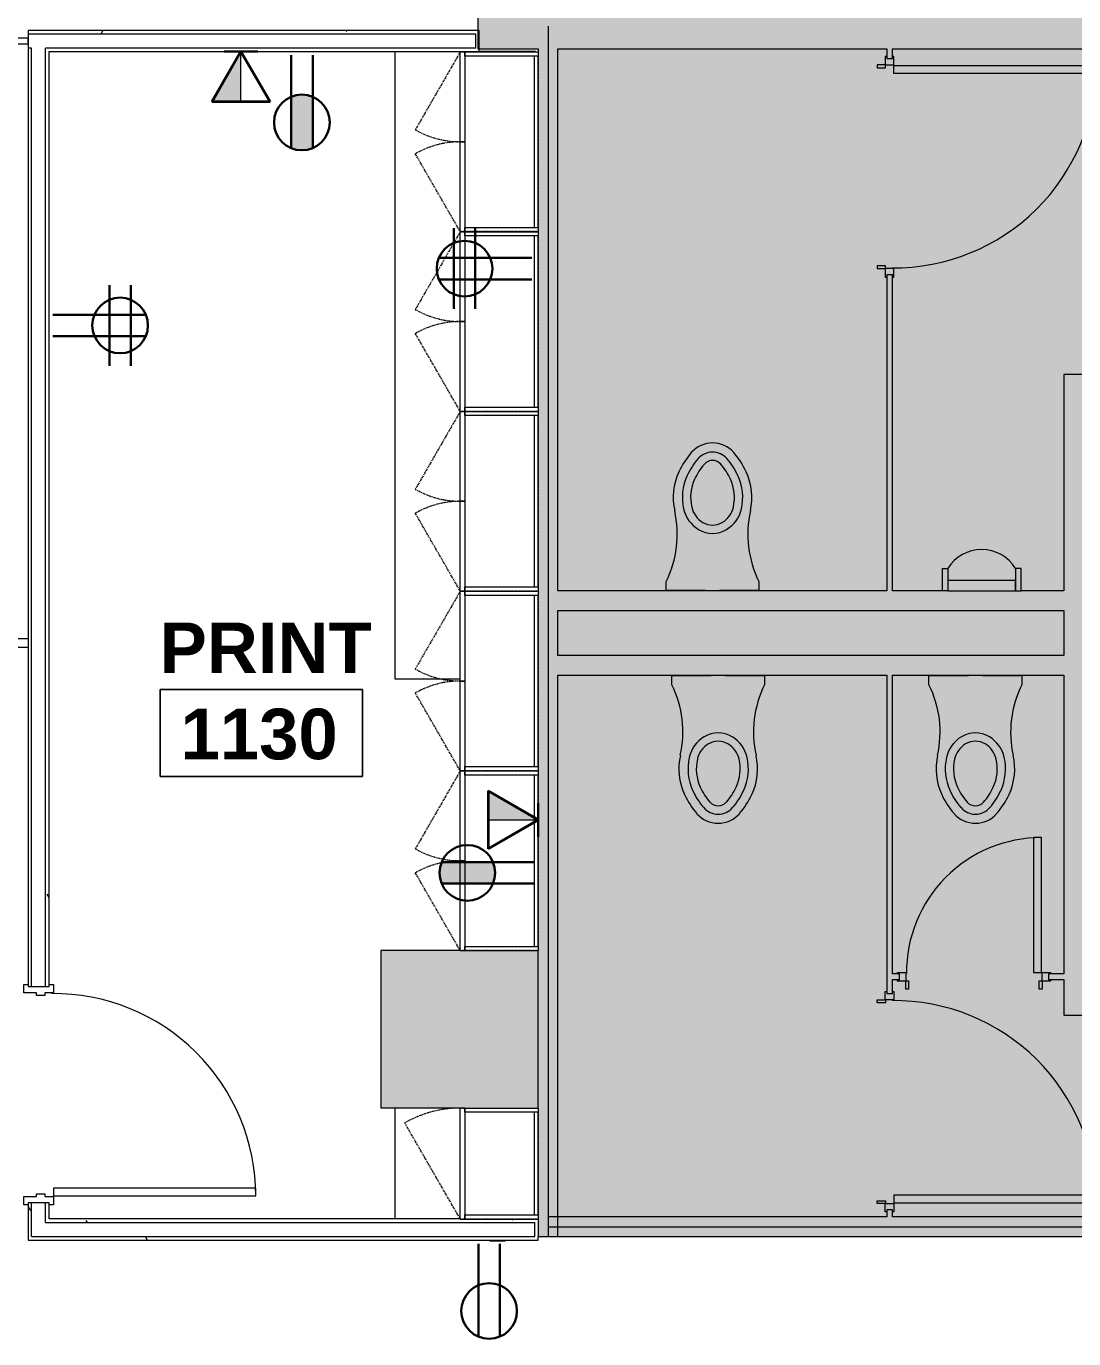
# Model space of a CAD drawing. Header units: inches. Extents: x 6664 to 8129, y 209 to 1287.
# Drawn here: x 7325.4 to 7511.7, y 905.3 to 1138.9 of the extents above; entities that cross this region are included whole.
import ezdxf

# ---------------------------------------------------------------- set-up
doc = ezdxf.new("R2010")
doc.units = ezdxf.units.IN
doc.header["$MEASUREMENT"] = 0
doc.linetypes.add('Dash', pattern=[0.25, 0.125, -0.125])
doc.linetypes.add('Hidden', pattern=[0.28125, 0.1875, -0.09375])
for name, color, linetype, lineweight in [('A-ANNO-NOTE', 131, 'Continuous', 30), ('A-AREA-IDEN', 2, 'Continuous', 9), ('A-DETL-GENF', 92, 'Continuous', 9), ('A-DETL-THIN', 151, 'Continuous', 9), ('A-DOOR', 31, 'Continuous', 13), ('A-GLAZ-CURT', 52, 'Continuous', 9), ('A-WALL', 113, 'Continuous', 13), ('A-WALL-PATT', 111, 'Continuous', 13), ('E-ELEC-FIXT', 91, 'Continuous', 9), ('I-WALL', 2, 'Continuous', 9), ('P-SANR-FIXT', 6, 'Continuous', 13), ('Q-CASE', 31, 'Continuous', 9), ('Q-CASE-HDLN', 31, 'Dash', 9), ('S-COLS', 52, 'Continuous', 13)]:
    doc.layers.add(name, color=color, linetype=linetype, lineweight=lineweight)
doc.styles.add('Swis721 Lt BT_B', font='', dxfattribs={"height": 9})
doc.styles.get('Swis721 Lt BT_B').set_extended_font_data('Swis721 Lt BT', bold=True)
pattern_1 = [(0, (0, 0), (30.72, 7.68), [1.267, -21.773, 1.267, -21.773, -122.88]), (0, (0, 0), (30.72, 7.68), [-46.08, 1.267, -44.813, 1.267, -21.773, -53.76]), (0, (0, 0), (30.72, 7.68), [-115.2, 1.267, -14.093, 1.267, -37.133]), (120, (11.52, 3.84), (-22.011075, 22.7643004), [1.267, -21.773, 1.267, -21.773, -122.88]), (120, (11.52, 3.84), (-22.011075, 22.7643004), [-46.08, 1.267, -44.813, 1.267, -21.773, -53.76]), (120, (11.52, 3.84), (-22.011075, 22.7643004), [-115.2, 1.267, -14.093, 1.267, -37.133]), (240, (15.36, 19.2), (-8.708925, -30.4443004), [1.267, -21.773, 1.267, -21.773, -122.88]), (240, (15.36, 19.2), (-8.708925, -30.4443004), [-46.08, 1.267, -44.813, 1.267, -21.773, -53.76]), (240, (15.36, 19.2), (-8.708925, -30.4443004), [-115.2, 1.267, -14.093, 1.267, -37.133])]

# ---------------------------------------------------------------- blocks, each defined once
blk = doc.blocks.new('Door - Single - Solid Door - wood-V2-11th FLOOR POWER _ SIGNAL')
at = {"layer": 'A-DOOR', "lineweight": 9}
for p, q in [((-15.63, 2.54), (-14.13, 2.54)), ((-15.63, 1.79), (-15.63, 2.54)), ((-14.13, 2.54), (-14.13, 0.29)), ((22.12, 2.54), (23.62, 2.54)), ((22.12, 0.29), (22.12, 2.54)), ((23.62, 2.54), (23.62, 1.79)), ((-14.13, 0.29), (-13.63, 0.29)), ((-13.63, 0.29), (-13.63, -1.21)), ((21.62, 0.29), (22.12, 0.29)), ((21.62, -1.21), (21.62, 0.29)), ((-15.63, -2.71), (-15.63, -1.96)), ((-14.13, -1.21), (-14.13, -2.71)), ((-13.63, -1.21), (-14.13, -1.21)), ((22.12, -1.21), (21.62, -1.21)), ((22.12, -2.71), (22.12, -1.21)), ((23.62, -1.96), (23.62, -2.71)), ((-14.13, -2.71), (-15.63, -2.71)), ((23.62, -2.71), (22.12, -2.71))]:
    blk.add_line(p, q, dxfattribs=at)
at = {"layer": 'A-DOOR'}
for p, q in [((-12.63, -2.71), (-14.01, -2.71)), ((-14.01, -2.71), (-14.01, -38.71)), ((-12.63, -38.71), (-12.63, -2.71)), ((-14.01, -38.71), (-12.63, -38.71))]:
    blk.add_line(p, q, dxfattribs=at)
at = {"layer": 'A-DOOR', "lineweight": 9}
blk.add_arc((-14.01, -2.71), 36, 270, 0.5, dxfattribs=at)
blk = doc.blocks.new('C-Counter Top - ADJ HEIGHT-7697602-11th FLOOR POWER _ SIGNAL')
at = {"layer": 'Q-CASE'}
for p, q in [((-47.2, 0), (-47.26, 0)), ((-47.26, 0), (-47.26, -0.75)), ((-47.26, -0.75), (-47.26, -10)), ((-47.26, -0.75), (-47.2, -0.75)), ((64.36, -25), (64.36, -13.37)), ((-47.26, -25), (64.36, -25))]:
    blk.add_line(p, q, dxfattribs=at)
blk = doc.blocks.new('C-Counter Top - ADJ HEIGHT-7698143-11th FLOOR POWER _ SIGNAL')
at = {"layer": 'Q-CASE'}
blk.add_line((-47.26, -25), (-27.51, -25), dxfattribs=at)
blk = doc.blocks.new('Concrete-Rectangular-Column - 28 x 28-V68-11th FLOOR POWER _ SIGNAL')
at = {"layer": 'S-COLS', "lineweight": 9}
blk.add_hatch(color=7, dxfattribs=at).paths.add_polyline_path([(0.91, -14), (14, -14), (14, 14), (-14, 14), (-14, -14), (0.12, -14)], flags=0)
at = {"layer": 'S-COLS', "color": 8, "lineweight": 20}
for p, q in [((0.12, 14), (-14, 14)), ((-14, 14), (-14, -14)), ((14, -14), (14, 14)), ((-14, -14), (0.12, -14))]:
    blk.add_line(p, q, dxfattribs=at)
blk = doc.blocks.new('P-Toilet-Wall-3D - Wall Mount-7751484-11th FLOOR POWER _ SIGNAL')
at = {"layer": 'P-SANR-FIXT', "lineweight": 9}
for p, q in [((7439.24, 1038.42), (7439.24, 1040.05)), ((7455.74, 1040.05), (7455.74, 1038.42)), ((7446.24, 1038.42), (7439.24, 1038.42)), ((7446.24, 1038.36), (7446.24, 1038.42)), ((7455.74, 1038.42), (7448.74, 1038.42)), ((7448.74, 1038.42), (7448.74, 1038.36))]:
    blk.add_line(p, q, dxfattribs=at)
for centre, radius, start, end in [((7454.3, 1053.68), 14.09, 138.704, 155.296), ((7447.49, 1059.67), 5.03, 41.296, 138.704), ((7447.49, 1059.67), 3.4, 41.296, 138.704), ((7440.68, 1053.68), 14.09, 24.704, 41.296), ((7454.3, 1053.68), 12.47, 138.704, 155.296), ((7454.3, 1053.68), 11, 138.704, 155.296), ((7447.49, 1059.67), 1.93, 41.296, 138.704), ((7440.68, 1053.68), 11, 24.704, 41.296), ((7440.68, 1053.68), 12.47, 24.704, 41.296), ((7451.42, 1055.01), 10.93, 155.296, 192.704), ((7451.42, 1055.01), 9.3, 155.296, 192.704), ((7451.42, 1055.01), 7.83, 155.296, 192.704), ((7443.55, 1055.01), 7.83, 347.296, 24.704), ((7443.55, 1055.01), 9.3, 347.296, 24.704), ((7443.55, 1055.01), 10.93, 347.296, 24.704), ((7422.39, 1048.46), 18.83, 333.4615, 12.704), ((7447.92, 1054.22), 5.71, 192.704, 239.296), ((7447.92, 1054.22), 4.24, 192.704, 239.296), ((7447.06, 1054.22), 4.24, 300.704, 347.296), ((7447.06, 1054.22), 5.71, 300.704, 347.296), ((7472.59, 1048.46), 18.83, 167.296, 206.5385), ((7447.49, 1053.49), 4.87, 239.296, 300.704), ((7447.49, 1053.49), 3.4, 239.296, 300.704)]:
    blk.add_arc(centre, radius, start, end, dxfattribs=at)
blk = doc.blocks.new('P-Urinal-Wall-3D - P-Urinal-Wall-3D-7738463-11th FLOOR POWER _ SIGNAL')
at = {"layer": 'P-SANR-FIXT', "lineweight": 9}
for p, q in [((-11.29, 1.75), (-11.29, 5.75)), ((-11.29, 5.75), (-10.29, 5.75)), ((-10.29, 5.75), (-10.29, 1.75)), ((2.73, 5.75), (1.71, 5.75)), ((1.71, 5.75), (1.71, 1.75)), ((2.73, 1.75), (2.73, 5.75)), ((1.71, 3.6), (-10.29, 3.6)), ((-10.29, 3.6), (-10.29, 1.75)), ((1.71, 1.75), (1.71, 3.6)), ((-10.29, 1.75), (-11.29, 1.75)), ((-10.29, 1.75), (1.71, 1.75)), ((1.71, 1.75), (2.73, 1.75))]:
    blk.add_line(p, q, dxfattribs=at)
blk.add_arc((-4.29, 2.14), 7, 31.0027, 148.9973, dxfattribs=at)
blk = doc.blocks.new('Door - Single - Solid Door-7752015-11th FLOOR POWER _ SIGNAL')
at = {"layer": 'A-DOOR'}
h = blk.add_hatch(color=250, dxfattribs=at)
h.paths.add_polyline_path([(-15.63, 0.68), (-15.63, 0.41), (-15.26, 0.41), (-15.26, -0.59), (-15.63, -0.59), (-15.63, -0.86), (-14.13, -0.86), (-14.13, 0.64), (-13.63, 0.64), (-13.63, 2.14), (-14.13, 2.14), (-14.13, 0.68), (-15.26, 0.68)], flags=0)
h.paths.add_polyline_path([(21.62, 0.64), (22.12, 0.64), (22.12, -0.86), (23.62, -0.86), (23.62, -0.59), (23.24, -0.59), (23.24, 0.41), (23.62, 0.41), (23.62, 0.68), (22.12, 0.68), (22.12, 2.14), (21.62, 2.14), (21.62, 1.06)], flags=0)
at = {"layer": 'A-DOOR', "color": 8, "lineweight": 20}
for p, q in [((-15.63, 0.68), (-14.13, 0.68)), ((-15.63, 0.41), (-15.63, 0.68)), ((-14.13, 2.14), (-13.63, 2.14)), ((-14.13, 0.68), (-14.13, 2.14)), ((-14.13, 0.64), (-14.13, -0.86)), ((-13.63, 0.64), (-14.13, 0.64)), ((-13.63, 2.14), (-13.63, 0.64)), ((21.62, 2.14), (22.12, 2.14)), ((21.62, 0.64), (21.62, 2.14)), ((22.12, 0.64), (21.62, 0.64)), ((22.12, 2.14), (22.12, 0.68)), ((22.12, 0.68), (23.62, 0.68)), ((22.12, -0.86), (22.12, 0.64)), ((23.62, 0.68), (23.62, 0.41)), ((-15.63, -0.86), (-15.63, -0.59)), ((-14.13, -0.86), (-15.63, -0.86)), ((-12.63, -0.86), (-14.01, -0.86)), ((-14.01, -0.86), (-14.01, -36.86)), ((-12.63, -36.86), (-12.63, -0.86)), ((23.62, -0.86), (22.12, -0.86)), ((23.62, -0.59), (23.62, -0.86)), ((-14.01, -36.86), (-12.63, -36.86))]:
    blk.add_line(p, q, dxfattribs=at)
at = {"layer": 'A-DOOR', "lineweight": 9}
blk.add_arc((-14.01, -0.86), 36, 270, 0.5, dxfattribs=at)
blk = doc.blocks.new('Door - Single - Solid Door-7752073-11th FLOOR POWER _ SIGNAL')
at = {"layer": 'A-DOOR'}
h = blk.add_hatch(color=250, dxfattribs=at)
h.paths.add_polyline_path([(23.62, 0.59), (23.62, 0.86), (22.12, 0.86), (22.12, -0.64), (21.62, -0.64), (21.62, -2.14), (22.12, -2.14), (22.12, -0.68), (23.62, -0.64), (23.62, -0.41), (23.24, -0.41), (23.24, 0.59)], flags=0)
h.paths.add_polyline_path([(-13.63, -2.14), (-13.63, -0.64), (-14.13, -0.64), (-14.13, 0.86), (-15.63, 0.86), (-15.63, 0.59), (-15.26, 0.59), (-15.26, -0.41), (-15.63, -0.41), (-15.63, -0.68), (-14.13, -0.68), (-14.13, -2.14)], flags=0)
at = {"layer": 'A-DOOR', "color": 8, "lineweight": 20}
for p, q in [((-14.01, 36.86), (-12.63, 36.86)), ((-14.01, 0.86), (-14.01, 36.86)), ((-12.63, 36.86), (-12.63, 0.86)), ((-15.63, 0.86), (-15.63, 0.59)), ((-14.13, 0.86), (-15.63, 0.86)), ((-14.13, -0.64), (-14.13, 0.86)), ((-12.63, 0.86), (-14.01, 0.86)), ((23.62, 0.86), (22.12, 0.86)), ((22.12, 0.86), (22.12, -0.64)), ((23.62, 0.59), (23.62, 0.86)), ((-15.63, -0.41), (-15.63, -0.68)), ((-15.63, -0.68), (-14.13, -0.68)), ((-13.63, -0.64), (-14.13, -0.64)), ((-14.13, -0.68), (-14.13, -2.14)), ((-14.13, -2.14), (-13.63, -2.14)), ((-13.63, -2.14), (-13.63, -0.64)), ((22.12, -0.64), (21.62, -0.64)), ((21.62, -0.64), (21.62, -2.14)), ((21.62, -2.14), (22.12, -2.14)), ((22.12, -2.14), (22.12, -0.68)), ((22.12, -0.68), (23.62, -0.68)), ((23.62, -0.68), (23.62, -0.41))]:
    blk.add_line(p, q, dxfattribs=at)
at = {"layer": 'A-DOOR', "lineweight": 9}
blk.add_arc((-14.01, 0.86), 36, 359.5, 90, dxfattribs=at)
blk = doc.blocks.new('Door - Single - Solid Door 3-7752174-11th FLOOR POWER _ SIGNAL')
at = {"layer": 'A-DOOR'}
h = blk.add_hatch(color=250, dxfattribs=at)
h.paths.add_polyline_path([(16.12, 2.14), (15.62, 2.14), (15.62, 0.64), (16.12, 0.64), (16.12, -0.86), (17.62, -0.86), (17.62, -0.59), (17.24, -0.59), (17.24, 0.41), (17.62, 0.41), (17.62, 0.68), (16.12, 0.68)], flags=0)
h.paths.add_polyline_path([(-8.01, 2.14), (-8.13, 2.14), (-8.13, 0.68), (-9.63, 0.64), (-9.63, 0.41), (-9.26, 0.41), (-9.26, -0.59), (-9.63, -0.59), (-9.63, -0.86), (-8.13, -0.86), (-8.13, 0.64), (-7.63, 0.64), (-7.63, 2.14)], flags=0)
at = {"layer": 'A-DOOR', "color": 8, "lineweight": 20}
for p, q in [((-9.63, 0.68), (-8.13, 0.68)), ((-9.63, 0.41), (-9.63, 0.68)), ((-8.13, 2.14), (-7.63, 2.14)), ((-8.13, 0.68), (-8.13, 2.14)), ((-8.13, 0.64), (-8.13, -0.86)), ((-7.63, 0.64), (-8.13, 0.64)), ((-7.63, 2.14), (-7.63, 0.64)), ((15.62, 2.14), (16.12, 2.14)), ((15.62, 0.64), (15.62, 2.14)), ((16.12, 0.64), (15.62, 0.64)), ((16.12, 2.14), (16.12, 0.68)), ((16.12, 0.68), (17.62, 0.68)), ((16.12, -0.86), (16.12, 0.64)), ((17.62, 0.68), (17.62, 0.41)), ((-9.63, -0.86), (-9.63, -0.59)), ((-8.13, -0.86), (-9.63, -0.86)), ((-6.63, -0.86), (-8.01, -0.86)), ((-8.01, -0.86), (-8.01, -24.86)), ((-6.63, -24.86), (-6.63, -0.86)), ((17.62, -0.86), (16.12, -0.86)), ((17.62, -0.59), (17.62, -0.86)), ((-8.01, -24.86), (-6.63, -24.86))]:
    blk.add_line(p, q, dxfattribs=at)
at = {"layer": 'A-DOOR', "lineweight": 9}
blk.add_arc((-8.01, -0.86), 24, 270, 0.5, dxfattribs=at)
blk = doc.blocks.new('System Panel - Glazed-8042996-11th FLOOR POWER _ SIGNAL')
at = {"layer": 'A-GLAZ-CURT', "lineweight": 13}
for p, q in [((10.81, 0.5), (-10.81, 0.5)), ((-10.81, 0.5), (-10.81, -0.5)), ((10.81, -0.5), (10.81, 0.5)), ((-10.81, -0.5), (10.81, -0.5))]:
    blk.add_line(p, q, dxfattribs=at)
blk = doc.blocks.new('PS - Power Device _Wall Base_ - Duplex-4862727-11th FLOOR POWER _ SIGNAL')
at = {"layer": 'E-ELEC-FIXT'}
for p, q in [((6812.58, 631.16), (6812.58, 630.97)), ((6815.33, 630.97), (6812.58, 630.97)), ((6815.33, 630.97), (6815.33, 631.16))]:
    blk.add_line(p, q, dxfattribs=at)
blk = doc.blocks.new('PS - Junction Box _Wall Base_1 - AV Box 2-V129-11th FLOOR POWER _ SIGNAL')
at = {"layer": 'E-ELEC-FIXT'}
for p, q in [((7323.43, 1027.73), (7323.43, 1030.48)), ((7323.61, 1030.48), (7323.43, 1030.48)), ((7323.61, 1030.48), (7323.61, 1027.73)), ((7323.43, 1027.73), (7323.61, 1027.73)), ((7325.74, 1029.86), (7323.61, 1029.86)), ((7323.61, 1028.36), (7325.74, 1028.36))]:
    blk.add_line(p, q, dxfattribs=at)
blk = doc.blocks.new('CW Cupbd Ohead1 - 37_h x 13 7_8_d - 2 Doors - 1 Shelf-8532028-11th FLOOR POWER _ SIGNAL')
at = {"layer": 'Q-CASE'}
for p, q in [((2, -2.36), (2.75, -2.36)), ((2, -15.45), (2, -2.36)), ((2.75, -2.36), (2.75, -15.45)), ((33.23, -2.36), (2.75, -2.36)), ((2.75, -3.11), (33.23, -3.11)), ((33.23, -2.36), (33.98, -2.36)), ((33.23, -15.45), (33.23, -2.36)), ((33.98, -15.45), (33.98, -2.36)), ((2, -15.45), (17.99, -15.45)), ((2, -15.45), (2, -16.24)), ((2.75, -15.45), (2, -15.45)), ((17.99, -16.24), (2, -16.24)), ((17.99, -16.24), (17.99, -15.45)), ((17.99, -15.45), (33.98, -15.45)), ((17.99, -15.45), (17.99, -16.24)), ((33.98, -16.24), (17.99, -16.24)), ((33.98, -15.45), (33.23, -15.45)), ((33.98, -16.24), (33.98, -15.45))]:
    blk.add_line(p, q, dxfattribs=at)
at = {"layer": 'Q-CASE', "linetype": 'Hidden'}
for p, q in [((2, -16.24), (15.85, -24.23)), ((33.98, -16.24), (20.13, -24.23))]:
    blk.add_line(p, q, dxfattribs=at)
for centre, start, end in [((2, -16.24), 330, 0.5), ((33.98, -16.24), 179.5, 210)]:
    blk.add_arc(centre, 15.99, start, end, dxfattribs=at)
at = {"layer": 'Q-CASE-HDLN'}
for p, q in [((2, -16.24), (2, -2.36)), ((2, -2.36), (33.98, -2.36)), ((33.98, -2.36), (33.98, -16.24)), ((33.98, -16.24), (2, -16.24))]:
    blk.add_line(p, q, dxfattribs=at)
blk = doc.blocks.new('CW Cupbd Ohead1 - 37_h x 13 7_8_d - 1 Door - 1 Shelf-8532192-11th FLOOR POWER _ SIGNAL')
at = {"layer": 'Q-CASE'}
for p, q in [((2, -2.36), (2.75, -2.36)), ((2, -15.45), (2, -2.36)), ((2.75, -2.36), (2.75, -15.45)), ((21, -2.36), (2.75, -2.36)), ((2.75, -3.11), (21, -3.11)), ((21, -2.36), (21.75, -2.36)), ((21, -15.45), (21, -2.36)), ((21.75, -15.45), (21.75, -2.36)), ((2, -15.45), (21.75, -15.45)), ((2, -15.45), (2, -16.24)), ((2.75, -15.45), (2, -15.45)), ((21.75, -16.24), (2, -16.24)), ((21.75, -15.45), (21, -15.45)), ((21.75, -16.24), (21.75, -15.45))]:
    blk.add_line(p, q, dxfattribs=at)
at = {"layer": 'Q-CASE', "linetype": 'Hidden'}
blk.add_line((21.75, -16.24), (4.64, -26.11), dxfattribs=at)
blk.add_arc((21.75, -16.24), 19.75, 179.5, 210, dxfattribs=at)
at = {"layer": 'Q-CASE-HDLN'}
for p, q in [((2, -16.24), (2, -2.36)), ((2, -2.36), (21.75, -2.36)), ((21.75, -2.36), (21.75, -16.24)), ((21.75, -16.24), (2, -16.24))]:
    blk.add_line(p, q, dxfattribs=at)
blk = doc.blocks.new('Room Tag - Room Name and Number-3379422-11th FLOOR POWER _ SIGNAL')
at = {"layer": 'A-AREA-IDEN'}
for p, q in [((-0.1881, -0.1636), (-0.1881, -0.0018)), ((-0.1881, -0.0018), (0.1869, -0.0018)), ((0.1869, -0.0018), (-0.1881, -0.0018)), ((-0.1881, -0.0018), (-0.1881, -0.1636)), ((0.1869, -0.0018), (0.1869, -0.1636)), ((0.1869, -0.1636), (0.1869, -0.0018)), ((0.1869, -0.1636), (-0.1881, -0.1636)), ((-0.1881, -0.1636), (0.1869, -0.1636))]:
    blk.add_line(p, q, dxfattribs=at)

msp = doc.modelspace()

# ---------------------------------------------------------------- hatches: boundary and pattern name
at = {"layer": 'A-ANNO-NOTE', "lineweight": 9}
for points in [[(7363.57, 1125.49), (7363.57, 1134.43), (7358.42, 1125.49)], [(7372.52, 1117.24), (7374.73, 1126.69), (7374.64, 1126.69)], [(7372.52, 1117.24), (7374.83, 1126.68), (7374.73, 1126.69)], [(7372.52, 1117.24), (7374.64, 1126.69), (7374.54, 1126.69)], [(7372.52, 1117.24), (7374.54, 1126.69), (7374.44, 1126.69)], [(7372.52, 1117.24), (7374.34, 1126.69), (7374.24, 1126.69)], [(7372.52, 1117.24), (7374.14, 1126.69), (7374.05, 1126.68)], [(7372.52, 1117.24), (7374.24, 1126.69), (7374.14, 1126.69)], [(7372.52, 1117.24), (7374.44, 1126.69), (7374.34, 1126.69)], [(7372.52, 1117.24), (7374.93, 1126.67), (7374.83, 1126.68)], [(7372.52, 1117.24), (7374.05, 1126.68), (7373.95, 1126.67)], [(7372.52, 1117.24), (7375.03, 1126.66), (7374.93, 1126.67)], [(7372.52, 1117.24), (7373.95, 1126.67), (7373.85, 1126.66)], [(7372.52, 1117.24), (7375.13, 1126.65), (7375.03, 1126.66)], [(7372.52, 1117.24), (7373.85, 1126.66), (7373.75, 1126.65)], [(7372.52, 1117.24), (7375.22, 1126.63), (7375.13, 1126.65)], [(7372.52, 1117.24), (7373.75, 1126.65), (7373.66, 1126.63)], [(7372.52, 1117.24), (7375.32, 1126.61), (7375.22, 1126.63)], [(7372.52, 1117.24), (7373.66, 1126.63), (7373.56, 1126.61)], [(7372.52, 1117.24), (7375.42, 1126.6), (7375.32, 1126.61)], [(7372.52, 1117.24), (7373.56, 1126.61), (7373.46, 1126.6)], [(7372.52, 1117.24), (7375.51, 1126.58), (7375.42, 1126.6)], [(7372.52, 1117.24), (7373.46, 1126.6), (7373.37, 1126.58)], [(7372.52, 1117.24), (7375.61, 1126.55), (7375.51, 1126.58)], [(7372.52, 1117.24), (7373.37, 1126.58), (7373.27, 1126.55)], [(7372.52, 1117.24), (7375.7, 1126.53), (7375.61, 1126.55)], [(7372.52, 1117.24), (7373.27, 1126.55), (7373.18, 1126.53)], [(7372.52, 1117.24), (7375.8, 1126.5), (7375.7, 1126.53)], [(7372.52, 1117.24), (7373.18, 1126.53), (7373.08, 1126.5)], [(7372.52, 1117.24), (7375.89, 1126.48), (7375.8, 1126.5)], [(7372.52, 1117.24), (7373.08, 1126.5), (7372.99, 1126.48)], [(7372.52, 1117.24), (7375.99, 1126.45), (7375.89, 1126.48)], [(7372.52, 1117.24), (7372.99, 1126.48), (7372.89, 1126.45)], [(7372.52, 1117.24), (7376.08, 1126.41), (7375.99, 1126.45)], [(7372.52, 1117.24), (7372.89, 1126.45), (7372.8, 1126.41)], [(7372.52, 1117.24), (7376.17, 1126.38), (7376.08, 1126.41)], [(7372.52, 1117.24), (7372.8, 1126.41), (7372.71, 1126.38)], [(7372.52, 1117.24), (7376.27, 1126.35), (7376.17, 1126.38)], [(7372.52, 1117.24), (7372.71, 1126.38), (7372.61, 1126.35)], [(7372.52, 1117.24), (7376.36, 1126.31), (7376.27, 1126.35)], [(7372.52, 1117.24), (7372.61, 1126.35), (7372.52, 1126.31)], [(7376.36, 1117.22), (7376.36, 1126.31), (7372.52, 1117.24)], [(7375.8, 1117), (7376.36, 1117.22), (7372.52, 1117.24)], [(7375.8, 1117), (7372.52, 1117.24), (7373.08, 1117.02)], [(7373.46, 1116.91), (7375.8, 1117), (7373.08, 1117.02)], [(7375.42, 1116.9), (7375.71, 1116.98), (7373.46, 1116.91)], [(7374.64, 1116.8), (7375.42, 1116.9), (7373.46, 1116.91)], [(7374.34, 1116.8), (7374.64, 1116.8), (7373.46, 1116.91)], [(7374.64, 1116.8), (7374.83, 1116.82), (7375.42, 1116.9)], [(7416.56, 997.65), (7407.62, 1002.81), (7407.62, 997.65)], [(7399.01, 987.32), (7398.95, 988.6), (7398.93, 988.01)], [(7398.95, 988.6), (7399.29, 989.94), (7399.07, 989.28)], [(7399.01, 987.32), (7399.29, 989.94), (7398.95, 988.6)], [(7399.2, 986.65), (7399.29, 989.94), (7399.01, 987.32)], [(7399.35, 986.29), (7399.29, 989.94), (7399.23, 986.56)], [(7399.35, 986.29), (7399.37, 990.12), (7399.29, 989.94)], [(7408.44, 986.29), (7399.37, 990.12), (7399.35, 986.29)], [(7408.57, 986.66), (7408.6, 986.75), (7399.37, 990.12)], [(7408.66, 986.94), (7408.68, 987.03), (7399.37, 990.12)], [(7408.63, 986.84), (7408.66, 986.94), (7399.37, 990.12)], [(7408.6, 986.75), (7408.63, 986.84), (7399.37, 990.12)], [(7408.54, 986.56), (7408.57, 986.66), (7399.37, 990.12)], [(7408.51, 986.47), (7408.54, 986.56), (7399.37, 990.12)], [(7408.47, 986.38), (7408.51, 986.47), (7399.37, 990.12)], [(7408.44, 986.29), (7408.47, 986.38), (7399.37, 990.12)], [(7408.68, 987.03), (7408.71, 987.13), (7399.37, 990.12)], [(7408.79, 987.62), (7408.8, 987.71), (7399.37, 990.12)], [(7408.8, 987.71), (7408.81, 987.81), (7399.37, 990.12)], [(7408.81, 987.81), (7408.81, 987.91), (7399.37, 990.12)], [(7408.81, 987.91), (7408.82, 988.01), (7399.37, 990.12)], [(7408.73, 987.23), (7408.74, 987.32), (7399.37, 990.12)], [(7408.76, 987.42), (7408.78, 987.52), (7399.37, 990.12)], [(7408.74, 987.32), (7408.76, 987.42), (7399.37, 990.12)], [(7408.78, 987.52), (7408.79, 987.62), (7399.37, 990.12)], [(7408.71, 987.13), (7408.73, 987.23), (7399.37, 990.12)], [(7408.82, 988.01), (7408.82, 988.11), (7399.37, 990.12)], [(7408.82, 988.11), (7408.82, 988.2), (7399.37, 990.12)], [(7408.82, 988.3), (7408.82, 988.4), (7399.37, 990.12)], [(7408.81, 988.5), (7408.81, 988.6), (7399.37, 990.12)], [(7408.82, 988.4), (7408.81, 988.5), (7399.37, 990.12)], [(7408.81, 988.6), (7408.8, 988.7), (7399.37, 990.12)], [(7408.79, 988.79), (7408.78, 988.89), (7399.37, 990.12)], [(7408.76, 988.99), (7408.74, 989.09), (7399.37, 990.12)], [(7408.78, 988.89), (7408.76, 988.99), (7399.37, 990.12)], [(7408.8, 988.7), (7408.79, 988.79), (7399.37, 990.12)], [(7408.74, 989.09), (7408.73, 989.18), (7399.37, 990.12)], [(7408.71, 989.28), (7408.68, 989.37), (7399.37, 990.12)], [(7408.66, 989.47), (7408.63, 989.56), (7399.37, 990.12)], [(7408.68, 989.37), (7408.66, 989.47), (7399.37, 990.12)], [(7408.63, 989.56), (7408.6, 989.66), (7399.37, 990.12)], [(7408.57, 989.75), (7408.54, 989.85), (7399.37, 990.12)], [(7408.51, 989.94), (7408.47, 990.03), (7399.37, 990.12)], [(7408.54, 989.85), (7408.51, 989.94), (7399.37, 990.12)], [(7408.6, 989.66), (7408.57, 989.75), (7399.37, 990.12)], [(7408.73, 989.18), (7408.71, 989.28), (7399.37, 990.12)], [(7408.47, 990.03), (7408.44, 990.12), (7399.37, 990.12)], [(7408.82, 988.2), (7408.82, 988.3), (7399.37, 990.12)]]:
    msp.add_hatch(color=256, dxfattribs=at).paths.add_polyline_path(points, flags=0)
at = {"layer": 'A-DETL-GENF'}
h = msp.add_hatch(color=9, dxfattribs=at)
h.paths.add_polyline_path([(8006.99, 923.48), (8006.99, 933.48), (8035.99, 933.48), (8035.99, 952.23), (8047.99, 952.23), (8047.99, 924.23), (8050.24, 924.23), (8050.24, 1032.23), (8048.49, 1032.23), (8048.49, 1018.23), (8036.49, 1018.23), (8036.49, 1032.23), (7935.99, 1032.23), (7935.99, 1018.23), (7923.99, 1018.23), (7923.99, 1032.23), (7711.99, 1032.23), (7711.99, 1018.23), (7706.99, 1018.23), (7706.99, 970.23), (7711.99, 970.23), (7711.99, 933.48), (7740.99, 933.48), (7740.99, 923.48), (7782.99, 923.48), (7782.99, 933.48), (7852.99, 933.48), (7852.99, 923.48), (7894.99, 923.48), (7894.99, 933.48), (7923.99, 933.48), (7923.99, 952.23), (7935.99, 952.23), (7935.99, 933.48), (7964.99, 933.48), (7964.99, 923.48)], flags=0)
h.paths.add_polyline_path([(7472.6, 926.98), (7478.49, 926.98), (7478.49, 927.85), (7478.22, 927.85), (7478.22, 929.35), (7476.76, 929.35), (7476.76, 929.85), (7478.26, 929.85), (7478.26, 929.35), (7479.76, 929.35), (7479.76, 927.85), (7479.49, 927.85), (7479.49, 926.98), (7634.49, 926.98), (7634.49, 986.86), (7631.86, 986.86), (7631.86, 986.11), (7630.36, 986.11), (7630.36, 987.61), (7629.86, 987.61), (7629.86, 988.61), (7594.61, 988.61), (7594.61, 987.61), (7594.11, 987.61), (7594.11, 986.11), (7592.61, 986.11), (7592.61, 986.86), (7570.49, 986.86), (7570.49, 1012.86), (7513.49, 1012.86), (7513.49, 962.86), (7509.99, 962.86), (7509.99, 969.21), (7507.61, 969.21), (7507.61, 968.94), (7506.11, 968.94), (7506.11, 967.48), (7505.61, 967.48), (7505.61, 968.98), (7506.11, 968.98), (7506.11, 970.48), (7507.61, 970.48), (7507.61, 970.21), (7509.99, 970.21), (7509.99, 1023.36), (7479.49, 1023.36), (7479.49, 970.21), (7480.36, 970.21), (7480.36, 970.48), (7481.86, 970.48), (7481.86, 968.98), (7482.36, 968.94), (7482.36, 967.48), (7481.86, 967.48), (7481.86, 968.94), (7480.36, 968.98), (7480.36, 969.21), (7479.49, 969.21), (7479.49, 967.1), (7479.76, 967.1), (7479.76, 965.6), (7478.26, 965.6), (7478.22, 965.1), (7476.76, 965.1), (7476.76, 965.6), (7478.22, 965.6), (7478.26, 967.1), (7478.49, 967.1), (7478.49, 1023.36), (7419.99, 1023.36), (7419.99, 926.98), (7422.49, 926.98)], flags=0)
h.paths.add_polyline_path([(7703.49, 970.23), (7703.49, 1018.23), (7701.49, 1018.23), (7701.49, 970.23)], flags=0)
h.paths.add_polyline_path([(7555.1, 1002.92), (7555.1, 1002.92), (7555.1, 1003.29)], flags=0)
h.paths.add_polyline_path([(7528.1, 1002.92), (7528.1, 1002.92), (7528.1, 1003.29)], flags=0)
h.paths.add_polyline_path([(7513.49, 1016.36), (7570.49, 1016.36), (7570.49, 1045.36), (7513.49, 1045.36), (7513.49, 1017.93)], flags=0)
h.paths.add_polyline_path([(7419.99, 1026.86), (7509.99, 1026.86), (7509.99, 1034.86), (7419.99, 1034.86)], flags=0)
h.paths.add_polyline_path([(7913.7, 1035.73), (7923.99, 1035.73), (7923.99, 1038.73), (7711.99, 1038.73), (7711.99, 1035.73), (7836.49, 1035.73)], flags=0)
h.paths.add_polyline_path([(7952.76, 1035.73), (7756.48, 1123.12), (7756.48, 1089.98), (7786.12, 1089.98), (7813, 1078.02), (7813.46, 1042.23), (7935.99, 1042.23), (7935.99, 1035.73)], flags=0)
h.paths.add_polyline_path([(7961.36, 1035.73), (8036.49, 1035.73), (8036.49, 1041.23), (8042.49, 1041.23), (8042.49, 1044.36), (8041.74, 1044.36), (8041.74, 1045.86), (8043.24, 1045.86), (8043.24, 1046.36), (8044.74, 1046.36), (8044.74, 1045.86), (8046.66, 1045.86), (8046.66, 1082.11), (8044.74, 1082.11), (8044.74, 1081.61), (8043.24, 1081.61), (8043.24, 1082.11), (8041.74, 1082.11), (8041.74, 1083.61), (8042.49, 1083.61), (8042.49, 1084.63), (8042.08, 1083.71), (8019.49, 1093.77), (8026.2, 1108.84), (8042.49, 1101.59), (8042.49, 1103.41), (7681.39, 1264.18), (7674.09, 1248.53), (7652.29, 1258.7), (7659.41, 1273.97), (7657.42, 1274.86), (7525.49, 1274.86), (7525.49, 1206.23), (7526.24, 1206.23), (7526.24, 1204.73), (7524.24, 1204.73), (7524.24, 1204.23), (7522.74, 1204.23), (7522.74, 1204.73), (7521.24, 1204.73), (7521.24, 1206.23), (7521.99, 1206.23), (7521.99, 1274.86), (7413.93, 1274.86), (7413.93, 1142.86), (7470.99, 1142.86), (7470.99, 1164.36), (7521.99, 1164.36), (7521.99, 1166.98), (7521.24, 1166.98), (7521.24, 1168.48), (7522.74, 1168.48), (7522.74, 1168.98), (7524.24, 1168.98), (7524.24, 1168.48), (7526.24, 1168.48), (7526.24, 1166.98), (7525.49, 1166.98), (7525.49, 1160.86), (7474.49, 1160.86), (7474.49, 1142.86), (7651.36, 1142.86), (7651.36, 1143.61), (7652.86, 1143.61), (7652.86, 1142.11), (7653.36, 1142.11), (7653.36, 1140.61), (7652.86, 1140.61), (7652.86, 1138.86), (7689.11, 1138.86), (7689.11, 1140.61), (7688.61, 1140.61), (7688.61, 1142.11), (7689.11, 1142.11), (7689.11, 1143.61), (7690.61, 1143.61), (7690.61, 1142.86), (7692.28, 1142.86), (7735.45, 1239.81), (7742.75, 1236.56), (7701.04, 1142.86), (7701.49, 1142.86), (7701.49, 1130.86), (7702.24, 1130.86), (7702.24, 1129.36), (7700.74, 1129.36), (7700.74, 1128.86), (7699.49, 1128.86), (7699.49, 1093.61), (7700.74, 1093.61), (7700.74, 1093.11), (7702.24, 1093.11), (7702.24, 1091.61), (7701.49, 1091.61), (7701.49, 1089.98), (7752.98, 1089.98), (7752.98, 1128.51), (7961.1, 1035.85)], flags=0)
h.paths.add_polyline_path([(7446.33, 1038.36), (7478.49, 1038.36), (7478.49, 1094.23), (7478.22, 1094.23), (7478.22, 1095.73), (7476.76, 1095.73), (7476.76, 1096.23), (7478.26, 1096.23), (7478.26, 1095.73), (7479.76, 1095.73), (7479.76, 1094.23), (7479.49, 1094.23), (7479.49, 1038.36), (7509.99, 1038.36), (7509.99, 1076.86), (7513.49, 1076.86), (7513.49, 1048.86), (7570.49, 1048.86), (7570.49, 1076.86), (7593.61, 1076.86), (7593.61, 1077.61), (7595.11, 1077.61), (7595.11, 1076.11), (7595.61, 1076.11), (7595.61, 1075.11), (7630.86, 1075.11), (7630.86, 1076.11), (7631.36, 1076.11), (7631.36, 1077.61), (7632.86, 1077.61), (7632.86, 1076.86), (7634.49, 1076.86), (7634.49, 1134.86), (7479.49, 1134.86), (7479.49, 1133.48), (7479.76, 1133.48), (7479.76, 1131.98), (7478.26, 1131.98), (7478.22, 1131.48), (7476.76, 1131.48), (7476.76, 1131.98), (7478.22, 1131.98), (7478.26, 1133.48), (7478.49, 1133.48), (7478.49, 1134.86), (7419.99, 1134.86), (7419.99, 1038.36), (7446.26, 1038.36)], flags=0)
h.paths.add_polyline_path([(7809.96, 1042.23), (7809.53, 1075.73), (7785.37, 1086.48), (7701.49, 1086.48), (7701.49, 1083.98), (7702.24, 1083.98), (7702.24, 1082.48), (7700.74, 1082.48), (7700.74, 1081.98), (7699.49, 1081.98), (7699.49, 1046.73), (7700.74, 1046.73), (7700.74, 1046.23), (7702.24, 1046.23), (7702.24, 1044.73), (7701.49, 1044.73), (7701.49, 1042.23), (7809.53, 1042.23)], flags=0)
h.paths.add_polyline_path([(7420.62, 1256.36), (7413.99, 1256.36), (7413.99, 1274.36), (7433.99, 1274.36), (7433.99, 1256.36)], flags=0)
at = {"layer": 'A-WALL-PATT', "lineweight": 9}
h = msp.add_hatch(color=7, dxfattribs=at)
h.paths.add_polyline_path([(7690.24, 1134.86), (7701.49, 1134.86), (7701.49, 1142.86), (7690.24, 1142.86)], flags=0)
h.paths.add_polyline_path([(7524.58, 1134.86), (7651.74, 1134.86), (7651.74, 1142.86), (7405.74, 1142.86), (7405.74, 1138.11), (7405.82, 1138.11), (7405.81, 1137.93), (7405.74, 1137.86), (7405.74, 1137.48), (7405.8, 1137.48), (7405.74, 1134.86), (7479.49, 1134.86)], flags=0)
h = msp.add_hatch(dxfattribs=at)
h.set_pattern_fill('FP_1', color=256, style=0, pattern_type=2)
h.set_pattern_definition(pattern_1)
h.paths.add_polyline_path([(7326.36, 923.48), (7326.36, 929.48), (7325.74, 929.48), (7325.74, 923.48)], flags=0)
h.paths.add_polyline_path([(7326.36, 967.98), (7326.36, 1134.98), (7325.74, 1134.98), (7325.74, 967.98)], flags=0)
h.paths.add_polyline_path([(7326.36, 1137.48), (7326.36, 1138.11), (7325.74, 1138.11), (7325.74, 1137.48)], flags=0)
h = msp.add_hatch(dxfattribs=at)
h.set_pattern_fill('FP_1', color=256, style=0, pattern_type=2)
h.set_pattern_definition(pattern_1)
h.paths.add_polyline_path([(7368.63, 1137.48), (7405.74, 1137.48), (7405.74, 1137.86), (7405.81, 1137.93), (7405.82, 1138.11), (7326.36, 1138.11), (7326.37, 1137.48), (7329.49, 1137.48)], flags=0)
h = msp.add_hatch(dxfattribs=at)
h.set_pattern_fill('FP_1', color=256, style=0, pattern_type=2)
h.set_pattern_definition(pattern_1)
h.paths.add_polyline_path([(7328.86, 926.61), (7329.49, 926.61), (7329.49, 929.48), (7328.86, 929.48), (7328.86, 926.61)], flags=0)
h.paths.add_polyline_path([(7328.86, 967.98), (7329.49, 967.98), (7329.49, 1134.98), (7328.86, 1134.96), (7328.86, 995.31)], flags=0)
for points in [[(7418.24, 923.48), (7419.99, 923.58), (7419.99, 1134.86), (7416.49, 1134.86), (7416.49, 923.48)], [(7513.49, 962.86), (7513.49, 1076.86), (7509.99, 1076.86), (7509.99, 962.86)], [(7509.99, 1034.86), (7509.99, 1038.36), (7419.99, 1038.36), (7419.99, 1034.86), (7498.59, 1034.86)], [(7419.99, 1023.36), (7509.99, 1023.36), (7509.99, 1026.86), (7419.99, 1026.86)], [(7628.55, 923.48), (7634.49, 923.48), (7634.49, 926.98), (7419.99, 926.98), (7419.99, 923.58), (7418.24, 923.48), (7576.57, 923.48)]]:
    msp.add_hatch(color=7, dxfattribs=at).paths.add_polyline_path(points, flags=0)
h = msp.add_hatch(color=7, dxfattribs=at)
h.paths.add_polyline_path([(7478.49, 1038.36), (7479.49, 1038.36), (7479.49, 1094.61), (7478.49, 1094.61), (7478.49, 1038.47)], flags=0)
h.paths.add_polyline_path([(7479.49, 1133.11), (7479.49, 1134.86), (7478.49, 1134.86), (7478.49, 1133.11), (7479.36, 1133.11)], flags=0)
h = msp.add_hatch(color=7, dxfattribs=at)
h.paths.add_polyline_path([(7478.49, 926.98), (7479.49, 926.98), (7479.49, 928.22), (7478.49, 928.22)], flags=0)
h.paths.add_polyline_path([(7479.49, 966.72), (7479.49, 1023.36), (7478.49, 1023.36), (7478.49, 966.72)], flags=0)
h = msp.add_hatch(color=7, dxfattribs=at)
h.paths.add_polyline_path([(7509.91, 969.21), (7509.99, 969.21), (7509.99, 970.21), (7507.24, 970.21), (7507.24, 969.21)], flags=0)
h.paths.add_polyline_path([(7480.74, 969.21), (7480.74, 970.21), (7479.49, 970.21), (7479.49, 969.21)], flags=0)
h = msp.add_hatch(dxfattribs=at)
h.set_pattern_fill('FP_1', color=256, style=0, pattern_type=2)
h.set_pattern_definition(pattern_1)
h.paths.add_polyline_path([(7415.86, 923.48), (7416.49, 923.48), (7416.49, 926.61), (7328.86, 926.61), (7328.86, 925.98), (7415.86, 925.98)], flags=0)
h = msp.add_hatch(dxfattribs=at)
h.set_pattern_fill('FP_1', color=256, style=0, pattern_type=2)
h.set_pattern_definition(pattern_1)
h.paths.add_polyline_path([(7416.49, 922.86), (7416.49, 923.48), (7325.74, 923.48), (7325.74, 922.86), (7416.47, 922.86)], flags=0)

# ---------------------------------------------------------------- linework, layer by layer
at = {"layer": 'A-ANNO-NOTE', "lineweight": 9}
for p, q in [((7363.57, 1134.43), (7358.42, 1125.49)), ((7363.57, 1125.49), (7363.57, 1134.43)), ((7372.52, 1126.31), (7372.52, 1117.24)), ((7376.36, 1117.22), (7376.36, 1126.31)), ((7358.42, 1125.49), (7363.57, 1125.49)), ((7416.56, 997.65), (7407.62, 1002.81)), ((7407.62, 1002.81), (7407.62, 997.65)), ((7407.62, 997.65), (7416.56, 997.65)), ((7408.44, 990.12), (7399.37, 990.12)), ((7399.35, 986.29), (7408.44, 986.29))]:
    msp.add_line(p, q, dxfattribs=at)
at = {"layer": 'A-ANNO-NOTE'}
for p, q in [((7363.57, 1134.43), (7358.42, 1125.49)), ((7363.61, 1134.36), (7358.46, 1125.43)), ((7360.61, 1134.36), (7366.61, 1134.36)), ((7363.57, 1134.43), (7368.73, 1125.49)), ((7363.61, 1134.36), (7368.77, 1125.43)), ((7372.52, 1133.71), (7372.52, 1117.18)), ((7376.36, 1133.71), (7376.36, 1117.18)), ((7376.36, 1133.71), (7376.36, 1117.18)), ((7368.73, 1125.49), (7358.42, 1125.49)), ((7368.77, 1125.43), (7358.46, 1125.43)), ((7401.46, 1088.55), (7401.46, 1102.9)), ((7405.29, 1088.55), (7405.29, 1102.9)), ((7415.34, 1097.64), (7398.81, 1097.64)), ((7415.34, 1093.81), (7398.81, 1093.81)), ((7340.19, 1092.79), (7340.19, 1078.44)), ((7344.02, 1092.79), (7344.02, 1078.44)), ((7330.14, 1087.53), (7346.67, 1087.53)), ((7330.14, 1083.7), (7346.67, 1083.7)), ((7416.49, 997.61), (7407.56, 1002.77)), ((7407.56, 992.45), (7407.56, 1002.77)), ((7416.56, 997.65), (7407.62, 1002.81)), ((7407.62, 992.49), (7407.62, 1002.81)), ((7416.49, 1000.61), (7416.49, 994.61)), ((7416.49, 997.61), (7407.56, 992.45)), ((7416.56, 997.65), (7407.62, 992.49)), ((7415.84, 990.12), (7399.31, 990.12)), ((7415.84, 986.29), (7399.31, 986.29)), ((7415.84, 986.29), (7399.31, 986.29)), ((7405.83, 922.21), (7405.83, 905.68)), ((7409.66, 922.21), (7409.66, 905.68)), ((7409.66, 922.21), (7409.66, 905.68))]:
    msp.add_line(p, q, dxfattribs=at)
for centre in [(7374.44, 1121.74), (7403.37, 1095.73), (7342.1, 1085.62), (7403.87, 988.2), (7407.75, 910.24)]:
    msp.add_circle(centre, 4.95, dxfattribs=at)
at = {"layer": 'A-ANNO-NOTE', "lineweight": 9}
for centre, radius, start, end in [((7374.44, 1121.74), 4.95, 67.2244, 112.7756), ((7374.46, 1121.3), 4.5, 244.5156, 294.9234), ((7403.43, 988.18), 4.5, 154.5156, 204.9234), ((7403.87, 988.2), 4.95, 337.2244, 22.7756)]:
    msp.add_arc(centre, radius, start, end, dxfattribs=at)
at = {"layer": 'A-DETL-THIN'}
for p, q in [((7418.24, 1138.86), (7418.24, 925.23)), ((7418.24, 925.23), (7636.24, 925.23))]:
    msp.add_line(p, q, dxfattribs=at)
at = {"layer": 'A-WALL', "color": 8, "lineweight": 20}
for p, q in [((7405.74, 1142.86), (7405.74, 1134.86)), ((7405.74, 1134.86), (7416.49, 1134.86)), ((7419.99, 1134.86), (7478.49, 1134.86)), ((7479.49, 1134.86), (7634.49, 1134.86))]:
    msp.add_line(p, q, dxfattribs=at)
at = {"layer": 'A-WALL'}
for p, q in [((7405.36, 1137.48), (7325.74, 1137.48)), ((7405.36, 1134.98), (7405.36, 1137.48)), ((7326.36, 1134.98), (7325.74, 1134.98)), ((7326.36, 967.98), (7326.36, 1134.98)), ((7328.86, 967.98), (7328.86, 1134.98)), ((7405.36, 1134.98), (7328.86, 1134.98)), ((7326.36, 923.48), (7326.36, 929.48)), ((7328.86, 925.98), (7328.86, 929.48)), ((7328.86, 925.98), (7415.86, 925.98)), ((7415.86, 923.48), (7415.86, 925.98)), ((7326.36, 923.48), (7415.86, 923.48))]:
    msp.add_line(p, q, dxfattribs=at)
at = {"layer": 'I-WALL', "lineweight": 13}
for p, q in [((7325.74, 1138.11), (7325.74, 967.98)), ((7405.99, 1138.11), (7325.74, 1138.11)), ((7405.99, 1134.36), (7405.99, 1138.11)), ((7329.49, 967.98), (7329.49, 1134.36)), ((7329.49, 1134.36), (7405.99, 1134.36)), ((7325.74, 967.98), (7329.49, 967.98)), ((7329.49, 929.48), (7325.74, 929.48)), ((7325.74, 929.48), (7325.74, 922.86)), ((7329.49, 926.61), (7329.49, 929.48)), ((7402.61, 926.61), (7329.49, 926.61)), ((7325.74, 922.86), (7416.49, 922.86)), ((7416.49, 922.86), (7416.49, 923.48))]:
    msp.add_line(p, q, dxfattribs=at)
at = {"layer": 'I-WALL', "color": 8, "lineweight": 20}
for p, q in [((7416.49, 1134.86), (7416.49, 1134.3)), ((7419.99, 1038.36), (7419.99, 1134.86)), ((7478.49, 1134.86), (7478.49, 1133.11)), ((7478.49, 1133.11), (7479.49, 1133.11)), ((7479.49, 1133.11), (7479.49, 1134.86)), ((7478.49, 1094.61), (7478.49, 1038.36)), ((7479.49, 1094.61), (7478.49, 1094.61)), ((7479.49, 1038.36), (7479.49, 1094.61)), ((7509.99, 1076.86), (7509.99, 1038.36)), ((7513.49, 1076.86), (7509.99, 1076.86)), ((7478.49, 1038.36), (7419.99, 1038.36)), ((7488.36, 1038.36), (7479.49, 1038.36)), ((7509.99, 1038.36), (7502.38, 1038.36)), ((7419.99, 1034.86), (7509.99, 1034.86)), ((7419.99, 1026.86), (7419.99, 1034.86)), ((7509.99, 1034.86), (7509.99, 1026.86)), ((7509.99, 1026.86), (7419.99, 1026.86)), ((7419.99, 1023.36), (7478.49, 1023.36)), ((7419.99, 923.48), (7419.99, 1023.36)), ((7478.49, 1023.36), (7478.49, 966.72)), ((7479.49, 1023.36), (7509.99, 1023.36)), ((7479.49, 970.21), (7479.49, 1023.36)), ((7509.99, 1023.36), (7509.99, 970.21)), ((7480.74, 970.21), (7479.49, 970.21)), ((7480.74, 969.21), (7480.74, 970.21)), ((7509.99, 970.21), (7507.24, 970.21)), ((7507.24, 970.21), (7507.24, 969.21)), ((7479.49, 966.72), (7479.49, 969.21)), ((7479.49, 969.21), (7480.74, 969.21)), ((7507.24, 969.21), (7509.99, 969.21)), ((7509.99, 969.21), (7509.99, 962.86)), ((7478.49, 966.72), (7479.49, 966.72)), ((7509.99, 962.86), (7513.49, 962.86)), ((7478.49, 928.22), (7478.49, 926.98)), ((7479.49, 928.22), (7478.49, 928.22)), ((7479.49, 926.98), (7479.49, 928.22)), ((7416.49, 926.61), (7416.49, 923.48)), ((7478.49, 926.98), (7418.24, 926.98)), ((7418.24, 926.98), (7418.24, 923.48)), ((7634.49, 926.98), (7479.49, 926.98)), ((7416.49, 923.48), (7634.49, 923.48))]:
    msp.add_line(p, q, dxfattribs=at)

# ---------------------------------------------------------------- block references
at = {"layer": 'A-AREA-IDEN', "xscale": 95.99999999999994, "yscale": 95.99999999999994, "zscale": 95.99999999999994}
msp.add_blockref('Room Tag - Room Name and Number-3379422-11th FLOOR POWER _ SIGNAL', (7367.26, 1021.03), dxfattribs=at)
at = {"layer": 'A-DOOR'}
for name, p, rotation in [('Door - Single - Solid Door-7752073-11th FLOOR POWER _ SIGNAL', (7478.9, 1117.85), 270), ('Door - Single - Solid Door 3-7752174-11th FLOOR POWER _ SIGNAL', (7497.98, 969.62), 180), ('Door - Single - Solid Door - wood-V2-11th FLOOR POWER _ SIGNAL', (7327.52, 944.74), 90), ('Door - Single - Solid Door-7752015-11th FLOOR POWER _ SIGNAL', (7478.9, 943.48), 90)]:
    msp.add_blockref(name, p, dxfattribs=dict(at, rotation=rotation))
at = {"layer": 'A-GLAZ-CURT'}
msp.add_blockref('System Panel - Glazed-8042996-11th FLOOR POWER _ SIGNAL', (7314.93, 1136.23), dxfattribs=at)
at = {"layer": 'E-ELEC-FIXT'}
for name, p in [('PS - Junction Box _Wall Base_1 - AV Box 2-V129-11th FLOOR POWER _ SIGNAL', (0, 0)), ('PS - Power Device _Wall Base_ - Duplex-4862727-11th FLOOR POWER _ SIGNAL', (595.28, 291.7))]:
    msp.add_blockref(name, p, dxfattribs=at)
at = {"layer": 'P-SANR-FIXT', "lineweight": 9}
for name, p in [('P-Toilet-Wall-3D - Wall Mount-7751484-11th FLOOR POWER _ SIGNAL', (0, 0)), ('P-Urinal-Wall-3D - P-Urinal-Wall-3D-7738463-11th FLOOR POWER _ SIGNAL', (7499.66, 1036.61))]:
    msp.add_blockref(name, p, dxfattribs=at)
at = {"layer": 'P-SANR-FIXT', "lineweight": 9, "rotation": 180}
for p in [(14895.98, 2061.72), (14941.73, 2061.72)]:
    msp.add_blockref('P-Toilet-Wall-3D - Wall Mount-7751484-11th FLOOR POWER _ SIGNAL', p, dxfattribs=at)
at = {"layer": 'Q-CASE'}
for name, p, rotation in [('C-Counter Top - ADJ HEIGHT-7697602-11th FLOOR POWER _ SIGNAL', (7415.99, 1087.1), 269.9999999999991), ('CW Cupbd Ohead1 - 37_h x 13 7_8_d - 2 Doors - 1 Shelf-8532028-11th FLOOR POWER _ SIGNAL', (7418.85, 1136.29), 269.9999999999997), ('CW Cupbd Ohead1 - 37_h x 13 7_8_d - 2 Doors - 1 Shelf-8532028-11th FLOOR POWER _ SIGNAL', (7418.85, 1104.3), 270), ('CW Cupbd Ohead1 - 37_h x 13 7_8_d - 2 Doors - 1 Shelf-8532028-11th FLOOR POWER _ SIGNAL', (7418.85, 1072.32), 270), ('CW Cupbd Ohead1 - 37_h x 13 7_8_d - 2 Doors - 1 Shelf-8532028-11th FLOOR POWER _ SIGNAL', (7418.85, 1040.33), 270), ('CW Cupbd Ohead1 - 37_h x 13 7_8_d - 2 Doors - 1 Shelf-8532028-11th FLOOR POWER _ SIGNAL', (7418.85, 1008.34), 270), ('C-Counter Top - ADJ HEIGHT-7698143-11th FLOOR POWER _ SIGNAL', (7415.99, 899.1), 269.9999999999995), ('CW Cupbd Ohead1 - 37_h x 13 7_8_d - 1 Door - 1 Shelf-8532192-11th FLOOR POWER _ SIGNAL', (7418.85, 948.35), 269.9999999999998)]:
    msp.add_blockref(name, p, dxfattribs=dict(at, rotation=rotation))
at = {"layer": 'S-COLS', "lineweight": 9}
msp.add_blockref('Concrete-Rectangular-Column - 28 x 28-V68-11th FLOOR POWER _ SIGNAL', (7402.49, 960.36), dxfattribs=at)

# ---------------------------------------------------------------- texts
at = {"layer": 'A-AREA-IDEN', "char_height": 9, "attachment_point": 1, "style": 'Swis721 Lt BT_B'}
for s, insert, width in [('PRINT', (7349.15, 1032.74), 43.632), ('1130', (7352.85, 1017.42), 33.936)]:
    msp.add_mtext(s, dxfattribs=dict(at, insert=insert, width=width))

doc.saveas('drawing.dxf')
